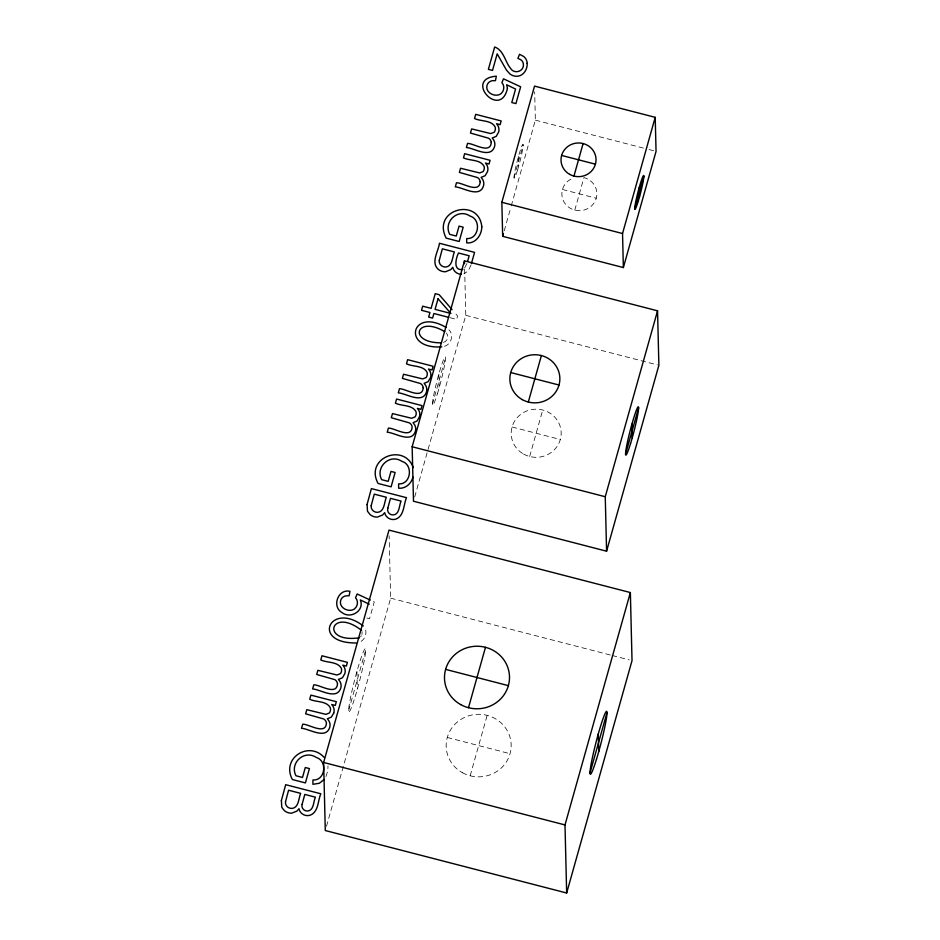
<?xml version="1.0" encoding="UTF-8"?>
<svg xmlns="http://www.w3.org/2000/svg" width="940" height="940" viewBox="0 0 940 940"><rect width="100%" height="100%" fill="white"/><g stroke="black" fill="none" stroke-linecap="round" stroke-linejoin="round"><path stroke-width="0.7" stroke-dasharray="4.7 3.53" d="M361.971 634.394L362.065 631.668M432.435 404.271L445.513 357.799M348.646 710.523L365.637 650.104M414.681 496.99L465.782 315.311L464.63 268.029M326.474 826.342L390.652 598.157L389.137 535.765M514.027 177.484L523.181 144.948M504.24 230.793L510.855 207.282M511.243 205.895L535.365 120.144L534.672 91.779M574.787 210.113L583.94 177.578A17.508 16.838 -1.4 0 1 593.892 203.216A17.508 16.838 -1.4 0 1 565.445 204.086A17.508 16.838 -1.4 0 1 573.788 177.895M529.655 456.488L542.721 410.016M470.164 775.794L487.155 715.375M466.933 263.553L464.254 268.687M471.011 265.045L468.19 270.99L463.878 273.81M325.969 776.581L327.813 770.683L327.99 765.936M360.514 636.885L361.406 635.745M361.136 641.362C365.19 638.812 367.129 633.161 365.19 628.707M443.445 342.43C447.393 341.443 449.379 336.132 446.43 333.089M444.503 346.296C451.247 344.451 454.126 334.852 448.991 329.846M535.365 120.144L643.418 148.097M649.035 149.554L654.639 151.011M562.472 189.481L596.265 198.222M465.782 315.311L657.459 364.92M449.954 317.673L456.652 319.4L457.604 316.016L453.926 311.751M512.053 427.007L560.322 439.497M390.652 598.157L610.73 655.11M612.152 655.474L629.189 659.88M366.788 618.027L369.538 618.732L374.273 601.917L371.641 600.695M447.276 737.454L510.032 753.704M518.492 156.451L518.727 165.981M438.804 374.226L439.133 387.844M356.93 671.466L357.353 689.161M462.327 772.657A32.512 31.279 -1.4 0 0 511.172 745.608A32.512 31.279 -1.4 0 0 462.48 718.477A32.512 31.279 -1.4 0 0 462.327 772.657M355.156 696.681A32.512 2.515 -75.5 0 0 365.296 648.847A32.512 2.515 -75.5 0 0 350.984 695.412A32.512 2.515 -75.5 0 0 355.156 696.681M523.627 454.079A25.004 24.064 -1.4 0 0 561.192 433.27A25.004 24.064 -1.4 0 0 523.745 412.402A25.004 24.064 -1.4 0 0 523.627 454.079M437.441 393.625A25.004 1.939 -75.5 0 0 445.243 356.836A25.004 1.939 -75.5 0 0 434.233 392.662A25.004 1.939 -75.5 0 0 437.441 393.625M517.529 170.034A17.508 1.351 -75.5 0 0 522.993 144.267A17.508 1.351 -75.5 0 0 515.285 169.353A17.508 1.351 -75.5 0 0 517.529 170.034"/><path stroke-width="1.41" d="M412.155 446.759L464.454 260.862L657.553 310.823L658.881 365.284L606.582 551.192L413.494 501.22L412.155 446.759L605.254 496.731L606.582 551.192M323.63 762.469L388.995 530.09L630.364 592.553L632.021 660.62L566.655 893L325.287 830.537L323.63 762.469L564.999 824.932L566.655 893M467.65 261.167L469.166 255.762L458.555 253.013C455.806 258.054 452.822 271.331 462.868 269.38M471.398 263.635L474.571 252.367L439.45 243.272C438.51 251.109 430.591 262.295 438.146 269.251A10.657 10.246 -1.4 0 0 445.431 271.766L450.718 269.663L452.751 267.277C453.468 271.319 457.24 274.351 461.329 274.221M501.843 202.3L534.531 86.104L655.215 117.336L656.05 151.375L623.361 267.559L502.677 236.328L501.843 202.3L622.539 233.531L623.361 267.559M502.677 236.328L503.452 233.567M573.952 176.086L583.106 143.55M528.315 402.038L541.393 355.555M468.496 707.714L485.487 647.296M622.539 233.531L655.215 117.336M634.712 208.715L643.865 176.179M605.254 496.731L657.553 310.823M625.535 454.243L638.601 407.772M564.999 824.932L630.364 592.553M590.014 772.986L607.005 712.567M412.942 477.085C411.426 483.595 405.539 488.859 398.63 488.224L398.619 483.889C410.991 484.746 413.541 464.771 401.944 461.364C389.771 453.209 375.072 467.204 381.652 479.67L388.197 481.362L390.993 471.422L395.117 472.491L391.111 486.826L378.068 483.454C364.274 457.98 404.141 442.376 413.295 467.603M419.463 416.902L417.031 421.061L413.06 422.671L414.564 424.739A9.024 8.683 -1.4 0 1 415.386 431.389C411.332 443.762 394.788 432.565 387.233 432.224L388.396 428.099C394.213 427.782 411.45 439.462 412.131 427.019A5.769 5.546 -1.4 0 0 409.37 422.871L391.31 417.736L392.485 413.588L411.603 418.265L415.069 416.902A6.498 6.251 -1.4 0 0 415.938 411.52C412.061 404.553 401.697 406.28 395.411 403.178L396.574 399.03L422.025 405.61L420.979 409.323L417.407 408.406L418.711 410.181A9.259 8.907 -1.4 0 1 419.463 416.902M333.771 712.99L331.35 717.15L327.367 718.759L328.882 720.827A9.024 8.683 -1.4 0 1 329.693 727.478C325.639 739.851 309.096 728.653 301.552 728.312L302.715 724.188C308.52 723.87 325.769 735.55 326.438 723.107A5.769 5.546 -1.4 0 0 323.677 718.959L305.629 713.824L306.793 709.677L325.91 714.353L329.376 712.99A6.498 6.251 -1.4 0 0 330.245 707.609C326.38 700.641 316.005 702.368 309.718 699.266L310.893 695.118L336.332 701.698L335.286 705.411L331.714 704.495L333.03 706.269A9.259 8.907 -1.4 0 1 333.771 712.99M324.159 779.483L319.412 783.243L312.938 784.312L312.926 779.977C325.311 780.834 327.849 760.86 316.263 757.452C304.078 749.298 289.391 763.292 295.971 775.759L302.504 777.451L305.3 767.51L309.424 768.579L305.418 782.914L292.387 779.542C280.849 758.11 309.166 740.25 324.441 757.722M359.291 637.802C319.788 643.536 330.657 606.147 361.583 630.388M441.788 346.884C401.004 349.527 411.603 306.981 446.054 327.437M356.096 642.972C310.517 643.301 330.339 600.836 363.298 625.934M441.412 342.818C407.255 343.112 416.056 314.665 444.749 331.656M561.638 155.441L595.431 164.183M448.615 317.332L433.892 313.514L432.612 318.084L428.652 317.062L429.944 312.491L421.531 310.318L422.695 306.17L431.108 308.344L435.232 293.668L439.191 294.69L452.081 309.624M510.714 372.546L558.995 385.036M445.619 669.386L508.376 685.636M370.325 600.084L357.153 593.974L355.531 597.734C358.41 600.754 357.929 605.948 354.827 608.615A7.132 6.874 -1.4 0 1 350.655 610.295C345.38 610.836 338.976 606.37 340.644 600.566A6.568 6.322 -1.4 0 1 345.99 595.843L349.116 595.784L349.95 591.319C338.012 588.464 331.432 606.876 342.101 612.621C350.608 619.425 364.908 610.553 360.29 599.908L369.22 604.173M639.177 187.683L639.411 197.212M631.903 424.198L632.232 437.817M598.298 733.928L598.733 751.624M464.454 260.862L464.524 263.729M285.525 801.738C284.82 805.486 288.286 808.635 291.905 808.447C298.99 807.73 298.497 798.225 300.659 793.36L288.58 790.235L285.525 801.738M371.206 505.649C370.501 509.398 373.979 512.547 377.586 512.359C384.683 511.642 384.178 502.136 386.34 497.272L374.273 494.146L371.206 505.649M439.286 260.333C438.569 264.07 442.047 267.219 445.654 267.042C452.751 266.314 452.246 256.808 454.408 251.944L442.341 248.818L439.286 260.333M507.436 88.325C500.597 120.05 463.021 78.807 496.32 76.187L495.474 80.64L492.36 80.699A6.568 6.322 -1.4 0 0 487.014 85.434C485.346 91.239 491.738 95.692 497.013 95.152A7.132 6.874 -1.4 0 0 501.196 93.483C504.298 90.816 504.768 85.611 501.889 82.603L503.523 78.843L520.643 86.785L515.907 103.6L511.783 102.531L515.578 89.041L506.66 84.776L507.436 88.325M527.187 63.391C527.61 69.748 522.851 76.822 515.942 76.246A10.904 10.493 -1.4 0 1 509.997 74.001L506.484 70.136L497.178 53.839L492.513 70.43L488.377 69.349L494.663 47C503.816 50.184 504.968 61.676 510.561 68.385C514.309 74.636 524.379 71.405 523.369 64.049A6.263 6.028 -1.4 0 0 520.713 59.667L517.893 58.433L519.55 54.285L523.627 56.459A9.565 9.2 -1.4 0 1 526.882 61.382L527.187 63.391M337.507 683.756C336.837 696.199 319.6 684.52 313.784 684.825L312.62 688.961C320.164 689.302 336.708 700.5 340.774 688.127A9.024 8.683 -1.4 0 0 339.951 681.477L338.435 679.409L342.419 677.799L344.839 673.639A9.259 8.907 -1.4 0 0 344.099 666.918L342.783 665.144L346.355 666.061L347.401 662.348L321.962 655.768L320.787 659.915C327.073 663.017 337.448 661.29 341.314 668.258A6.498 6.251 -1.4 0 1 340.445 673.639L336.978 675.002L317.861 670.326L316.698 674.474L334.746 679.608A5.769 5.546 -1.4 0 1 337.507 683.756M423.2 387.668C422.518 400.111 405.281 388.431 399.465 388.737L398.313 392.873C405.857 393.214 422.401 404.412 426.454 392.039A9.024 8.683 -1.4 0 0 425.644 385.388L424.128 383.32L428.099 381.711L430.532 377.551A9.259 8.907 -1.4 0 0 429.78 370.83L428.476 369.056L432.048 369.972L433.093 366.259L407.643 359.679L406.48 363.827C412.766 366.929 423.129 365.202 427.007 372.17A6.498 6.251 -1.4 0 1 426.137 377.551L422.671 378.914L403.554 374.238L402.379 378.385L420.439 383.52A5.769 5.546 -1.4 0 1 423.2 387.668M480.199 181.702C479.518 194.145 462.28 182.454 456.476 182.771L455.312 186.895C462.856 187.236 479.4 198.446 483.454 186.061A9.024 8.683 -1.4 0 0 482.643 179.411L481.127 177.343L485.099 175.745L487.531 171.585A9.259 8.907 -1.4 0 0 486.779 164.864L485.475 163.078L489.047 164.007L490.093 160.293L464.642 153.702L463.479 157.861C469.765 160.951 480.129 159.224 484.006 166.204A6.498 6.251 -1.4 0 1 483.137 171.585L479.67 172.937L460.553 168.26L459.378 172.408L477.438 177.542A5.769 5.546 -1.4 0 1 480.199 181.702M491.268 142.34C490.586 154.795 473.349 143.103 467.544 143.421L466.381 147.545C473.924 147.886 490.469 159.083 494.522 146.71A9.024 8.683 -1.4 0 0 493.712 140.06L492.196 137.992L496.167 136.394L498.599 132.235A9.259 8.907 -1.4 0 0 497.859 125.513L496.543 123.728L500.115 124.656L501.161 120.943L475.711 114.351L474.547 118.511C480.834 121.601 491.197 119.873 495.075 126.853A6.498 6.251 -1.4 0 1 494.205 132.235L490.739 133.586L471.622 128.909L470.458 133.057L488.506 138.192A5.769 5.546 -1.4 0 1 491.268 142.34M281.377 800.598L281.812 807.343L284.385 810.668A10.657 10.246 -1.4 0 0 291.67 813.182L296.958 811.079L298.99 808.694C299.801 813.723 305.371 816.789 310.118 815.215C318.648 812.078 317.767 800.692 320.822 793.771L285.69 784.689L281.377 800.598M302.128 804.323C301.035 807.801 303.926 811.243 307.498 811.02C314.054 810.527 313.29 801.538 315.417 797.179L304.795 794.429L302.128 804.323M367.058 504.51L367.505 511.254L370.078 514.58A10.657 10.246 -1.4 0 0 377.363 517.094L382.651 514.991L384.683 512.606C385.494 517.635 391.052 520.701 395.811 519.139C404.341 515.99 403.46 504.604 406.503 497.683L371.382 488.6L367.058 504.51M387.809 508.235C386.728 511.713 389.606 515.155 393.19 514.932C399.735 514.438 398.971 505.45 401.098 501.091L390.488 498.341L387.809 508.235M481.809 226.857C481.727 235.024 475.652 243.801 466.698 242.896L466.687 238.572C479.059 239.418 481.609 219.443 470.024 216.047C457.839 207.893 443.151 221.875 449.72 234.354L456.264 236.046L459.061 226.105L463.185 227.163L459.178 241.498L446.147 238.126C431.366 209.091 479.083 196.883 481.809 226.857M438.04 298.779L435.055 309.366L450.895 313.466L438.04 298.779M460.671 704.589A32.512 31.279 -1.4 0 0 509.504 677.54A32.512 31.279 -1.4 0 0 460.812 650.409A32.512 31.279 -1.4 0 0 460.671 704.589M596.524 759.144A32.512 2.515 -75.5 0 0 606.664 711.31A32.512 2.515 -75.5 0 0 592.353 757.875A32.512 2.515 -75.5 0 0 596.524 759.144M522.299 399.629A25.004 24.064 -1.4 0 0 559.864 378.82A25.004 24.064 -1.4 0 0 522.405 357.952A25.004 24.064 -1.4 0 0 522.299 399.629M630.54 443.598A25.004 1.939 -75.5 0 0 638.342 406.797A25.004 1.939 -75.5 0 0 627.332 442.623A25.004 1.939 -75.5 0 0 630.54 443.598M569.734 174.393A17.508 16.838 -1.4 0 0 596.042 159.824A17.508 16.838 -1.4 0 0 569.816 145.218A17.508 16.838 -1.4 0 0 569.734 174.393M638.213 201.266A17.508 1.351 -75.5 0 0 643.677 175.498A17.508 1.351 -75.5 0 0 635.969 200.584A17.508 1.351 -75.5 0 0 638.213 201.266"/></g></svg>
